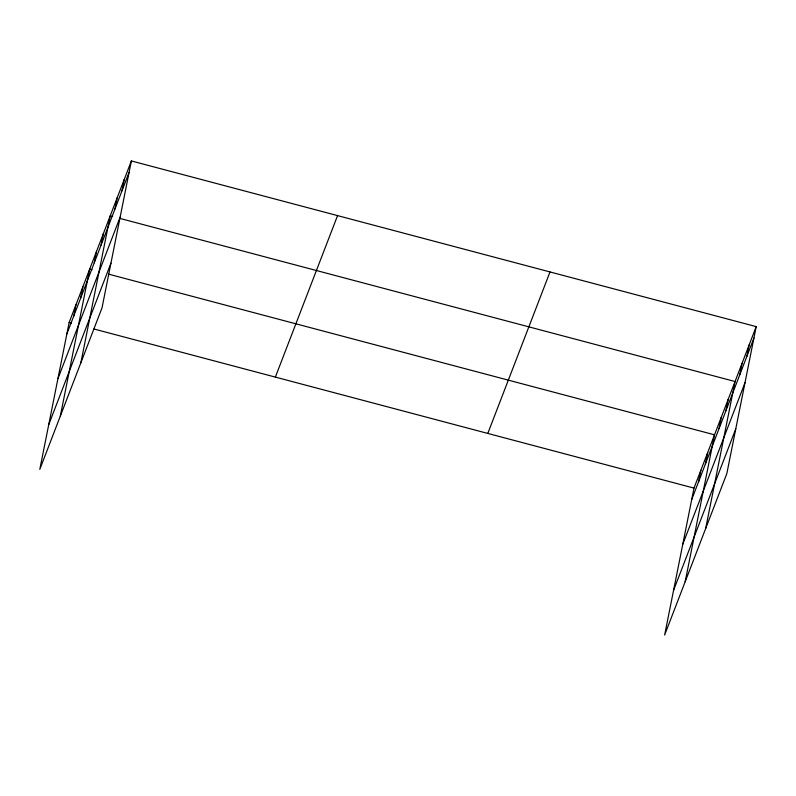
<?xml version="1.0" encoding="UTF-8"?>
<svg xmlns="http://www.w3.org/2000/svg" width="796" height="796" viewBox="0 0 796 796"><rect width="100%" height="100%" fill="white"/><g stroke="black" fill="none" stroke-linecap="round" stroke-linejoin="round"><path stroke-width="1.19" d="M131.37 160.941L69.162 322.43L39.8 469.381L102.007 307.893L131.37 160.941L756.2 326.619L726.838 473.57L664.63 635.059L693.993 488.107L756.2 326.619M73.72 316.131L76.008 304.669M80.555 298.371L82.854 286.898M60.327 416.089L89.689 269.138L92.047 269.764M94.246 262.839L96.535 251.377M101.082 245.078L103.381 233.606M80.854 362.797L110.216 215.845L112.574 216.472M114.972 209.01L117.271 197.547M122.027 190.712L124.315 179.239M698.55 481.809L700.838 470.346M705.385 464.048L707.684 452.576M685.157 581.767L714.519 434.815L108.545 274.132M719.077 428.517L721.365 417.054M725.912 410.756L728.211 399.284M705.684 528.474L735.046 381.523L119.649 218.343M739.812 374.687L742.101 363.215M746.857 356.389L749.145 344.917M66.874 333.902L129.071 172.404M57.939 378.607L120.146 217.119M48.735 424.676L110.933 263.187M275.356 377.105L337.564 215.607M487.799 433.432L550.006 271.943M691.704 499.58L753.912 338.081M682.769 544.285L744.976 382.796M673.565 590.353L735.773 428.855M69.162 322.43L71.521 323.057M93.908 328.987L693.993 488.107"/></g></svg>
